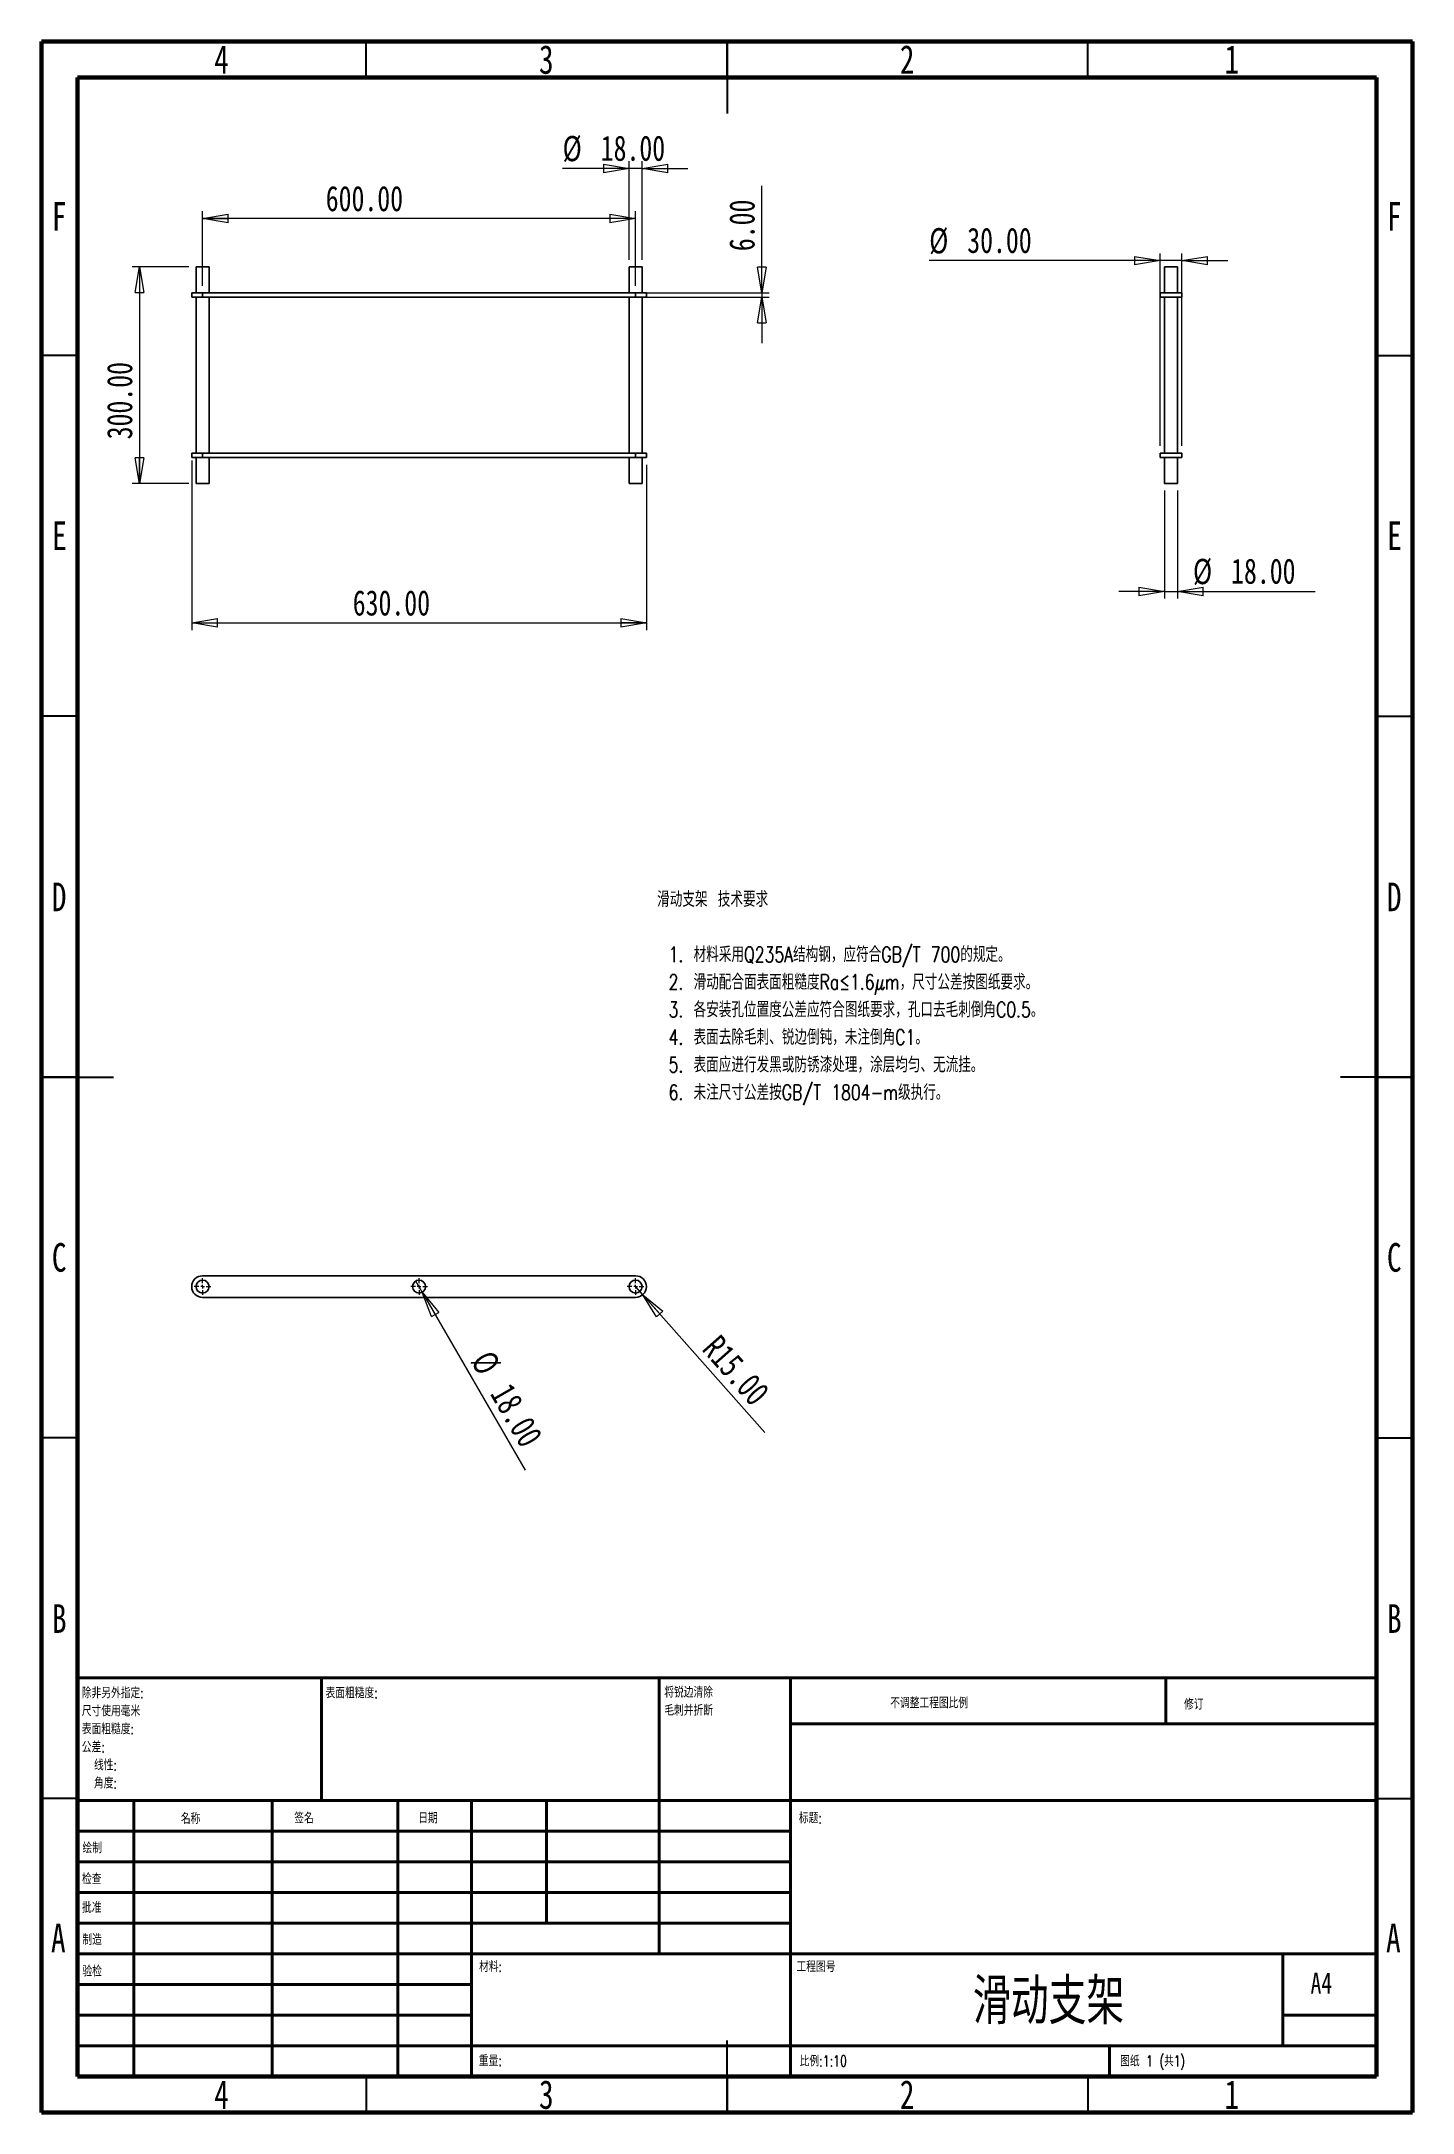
# Model space of a CAD drawing. Header units: millimetres. Extents: x 15 to 205, y 5 to 292.
import ezdxf

# ---------------------------------------------------------------- set-up
doc = ezdxf.new("R2010")
doc.units = ezdxf.units.MM
doc.styles.add('SLDTEXTSTYLE0', font='TXT', dxfattribs={"width": 0.75, "bigfont": 'bigfont'})
doc.styles.add('SLDTEXTSTYLE1', font='TXT', dxfattribs={"width": 0.75})
doc.styles.add('SLDTEXTSTYLE2', font='TXT', dxfattribs={"width": 0.694444, "bigfont": 'bigfont'})
doc.dimstyles.new('SLDDIMSTYLE0', dxfattribs={"dimtxt": 3.5, "dimasz": 3.556, "dimexe": 0, "dimexo": 0.0625, "dimgap": 0.875, "dimtad": 1, "dimlfac": 10, "dimrnd": 1e-09, "dimzin": 4, "dimdsep": 46, "dimtxsty": 'SLDTEXTSTYLE1', "dimblk1": 'CLOSED', "dimblk2": 'CLOSED', "dimsah": 1, "dimcen": 0.09, "dimadec": 0, "dimazin": 1, "dimtfac": 1, "dimtofl": 0, "dimtmove": 0, "dimatfit": 3, "dimldrblk": 'CLOSED', "dimfxl": 1, "dimfrac": 2, "dimtolj": 1, "dimtzin": 12, "dimarcsym": 0})
doc.dimstyles.new('SLDDIMSTYLE1', dxfattribs={"dimtxt": 3.5, "dimasz": 3.556, "dimexe": 0, "dimexo": 0.0625, "dimgap": 0.875, "dimtad": 1, "dimlfac": 10, "dimrnd": 1e-09, "dimzin": 4, "dimdsep": 46, "dimtxsty": 'SLDTEXTSTYLE1', "dimblk1": 'CLOSED', "dimblk2": 'CLOSED', "dimsah": 1, "dimcen": 0.09, "dimadec": 0, "dimazin": 1, "dimtfac": 1, "dimtmove": 0, "dimatfit": 0, "dimldrblk": 'CLOSED', "dimfxl": 1, "dimfrac": 2, "dimtolj": 1, "dimtzin": 12, "dimarcsym": 0})
doc.dimstyles.new('SLDDIMSTYLE2', dxfattribs={"dimtxt": 3.5, "dimasz": 3.556, "dimexe": 0, "dimexo": 0.0625, "dimgap": 0.875, "dimtad": 1, "dimlfac": 10, "dimrnd": 1e-09, "dimzin": 4, "dimdsep": 46, "dimtxsty": 'SLDTEXTSTYLE1', "dimblk1": 'NONE', "dimblk2": 'CLOSED', "dimsah": 1, "dimcen": 0, "dimadec": 0, "dimazin": 1, "dimtfac": 1, "dimtmove": 0, "dimatfit": 3, "dimldrblk": 'NONE', "dimfxl": 1, "dimfrac": 2, "dimtolj": 1, "dimtzin": 12, "dimarcsym": 0})
doc.dimstyles.new('SLDDIMSTYLE3', dxfattribs={"dimtxt": 3.5, "dimasz": 3.556, "dimexe": 0, "dimexo": 0.0625, "dimgap": 0.875, "dimtad": 1, "dimlfac": 10, "dimrnd": 1e-09, "dimzin": 4, "dimdsep": 46, "dimtxsty": 'SLDTEXTSTYLE1', "dimblk1": 'CLOSED', "dimblk2": 'CLOSED', "dimsah": 1, "dimcen": 0, "dimadec": 0, "dimazin": 1, "dimtfac": 1, "dimtofl": 0, "dimtmove": 0, "dimatfit": 3, "dimldrblk": 'CLOSED', "dimfxl": 1, "dimfrac": 2, "dimtolj": 1, "dimtzin": 12, "dimarcsym": 0})

# ---------------------------------------------------------------- blocks, each defined once
blk = doc.blocks.new('SW_NOTE_0')
at = {"color": 0, "linetype": 'Continuous', "lineweight": 0, "attachment_point": 1, "style": 'SLDTEXTSTYLE0'}
for s, insert, char_height in [('滑动支架 技术要求', (0, 2.73), 2.117), ('1. 材料采用Q235A结构钢，应符合GB/T 700的规定。', (1.59, -4.92), 2.1167), ('2. 滑动配合面表面粗糙度Ra≤1.6μm，尺寸公差按图纸要求。', (1.59, -8.74), 2.1167), ('3. 各安装孔位置度公差应符合图纸要求，孔口去毛刺倒角C0.5。', (1.59, -12.56), 2.1167), ('4. 表面去除毛刺、锐边倒钝，未注倒角C1。', (1.59, -16.38), 2.1167), ('5. 表面应进行发黑或防锈漆处理，涂层均匀、无流挂。', (1.59, -20.2), 2.1167), ('6. 未注尺寸公差按GB/T 1804-m级执行。', (1.59, -24.03), 2.1167)]:
    blk.add_mtext(s, dxfattribs=dict(at, insert=insert, char_height=char_height))
blk = doc.blocks.new('SW_NOTE_0_1')
at = {"color": 0, "linetype": 'Continuous', "lineweight": 0, "char_height": 1.5, "attachment_point": 1, "style": 'SLDTEXTSTYLE0'}
for s, insert in [('除非另外指定:', (0, 1.93)), ('尺寸使用毫米', (0, -0.57)), ('表面粗糙度:', (0, -3.07)), ('公差:', (0, -5.57)), ('线性:', (1.69, -8.07)), ('角度:', (1.69, -10.57))]:
    blk.add_mtext(s, dxfattribs=dict(at, insert=insert))
blk = doc.blocks.new('SW_NOTE_0_2')
at = {"color": 0, "linetype": 'Continuous', "lineweight": 0, "char_height": 1.5, "attachment_point": 1, "style": 'SLDTEXTSTYLE0'}
for s, insert in [('将锐边清除', (0, 1.93)), ('毛刺并折断', (0, -0.57))]:
    blk.add_mtext(s, dxfattribs=dict(at, insert=insert))
blk = doc.blocks.new('_Closed')
at = {"color": 0, "linetype": 'ByBlock', "lineweight": -2}
for p, q in [((-1, 0.166667), (0, 0)), ((-1, 0.166667), (-1, -0.166667)), ((0, 0), (-1, -0.166667)), ((0, 0), (-1, 0))]:
    blk.add_line(p, q, dxfattribs=at)
blk = doc.blocks.new('_D')
at = {"color": 7, "linetype": 'Continuous', "lineweight": 0, "transparency": 16777216}
for p, q in [((35.83, 233.95), (35.83, 210.44)), ((98.83, 233.35), (98.83, 210.44)), ((35.83, 211.44), (98.83, 211.44))]:
    blk.add_line(p, q, dxfattribs=at)
at = {"color": 7, "linetype": 'Continuous', "lineweight": 18, "transparency": 16777216, "xscale": 3.556, "yscale": 3.556, "rotation": 180.0000000000004}
blk.add_blockref('_Closed', (35.83, 211.44, -3.28), dxfattribs=at)
at = {"color": 7, "linetype": 'Continuous', "lineweight": 18, "transparency": 16777216, "xscale": 3.556, "yscale": 3.556}
blk.add_blockref('_Closed', (98.83, 211.44, -3.28), dxfattribs=at)
at = {"color": 7, "linetype": 'Continuous', "lineweight": 18, "transparency": 16777216, "insert": (58.14, 215.95), "char_height": 3.5, "attachment_point": 1, "style": 'SLDTEXTSTYLE1'}
blk.add_mtext('630.00', dxfattribs=at)
blk = doc.blocks.new('_D_1')
at = {"color": 7, "linetype": 'Continuous', "lineweight": 0, "transparency": 16777216}
for p, q in [((35.43, 260.75), (27.59, 260.75)), ((28.59, 260.75), (28.59, 230.75)), ((35.43, 230.75), (27.59, 230.75))]:
    blk.add_line(p, q, dxfattribs=at)
at = {"color": 7, "linetype": 'Continuous', "lineweight": 18, "transparency": 16777216, "xscale": 3.556, "yscale": 3.556}
for p, rotation in [((28.59, 260.75, -3.28), 90.0000000000004), ((28.59, 230.75, -3.28), 270.0000000000004)]:
    blk.add_blockref('_Closed', p, dxfattribs=dict(at, rotation=rotation))
at = {"color": 7, "linetype": 'Continuous', "lineweight": 18, "transparency": 16777216, "insert": (24.08, 236.86), "char_height": 3.5, "attachment_point": 1, "rotation": 90, "style": 'SLDTEXTSTYLE1'}
blk.add_mtext('300.00', dxfattribs=at)
blk = doc.blocks.new('_D_2')
at = {"color": 7, "linetype": 'Continuous', "lineweight": 0, "transparency": 16777216}
for p, q in [((96.43, 274.4), (87.22, 274.4)), ((96.43, 261.75), (96.43, 275.4)), ((98.23, 274.4), (96.43, 274.4)), ((98.23, 261.75), (98.23, 275.4)), ((98.23, 274.4), (104.58, 274.4))]:
    blk.add_line(p, q, dxfattribs=at)
at = {"color": 7, "linetype": 'Continuous', "lineweight": 18, "transparency": 16777216, "xscale": 3.556, "yscale": 3.556}
blk.add_blockref('_Closed', (96.43, 274.4, -3.28), dxfattribs=at)
at = {"color": 7, "linetype": 'Continuous', "lineweight": 18, "transparency": 16777216, "xscale": 3.556, "yscale": 3.556, "rotation": 180.0000000000004}
blk.add_blockref('_Closed', (98.23, 274.4, -3.28), dxfattribs=at)
at = {"color": 7, "linetype": 'Continuous', "lineweight": 18, "transparency": 16777216, "char_height": 3.5, "attachment_point": 1, "style": 'SLDTEXTSTYLE1'}
for s, insert in [('%%c', (87.22, 278.91)), ('18.00', (92.5, 278.96))]:
    blk.add_mtext(s, dxfattribs=dict(at, insert=insert))
blk = doc.blocks.new('_D_3')
at = {"color": 7, "linetype": 'Continuous', "lineweight": 0, "transparency": 16777216}
for p, q in [((114.83, 257.15), (114.83, 271.99)), ((98.33, 257.15), (115.83, 257.15)), ((98.33, 256.55), (115.83, 256.55)), ((114.83, 257.15), (114.83, 256.55)), ((114.83, 256.55), (114.83, 250.2))]:
    blk.add_line(p, q, dxfattribs=at)
at = {"color": 7, "linetype": 'Continuous', "lineweight": 18, "transparency": 16777216, "xscale": 3.556, "yscale": 3.556}
for p, rotation in [((114.83, 257.15, -3.28), 270.0000000000004), ((114.83, 256.55, -3.28), 90.0000000000004)]:
    blk.add_blockref('_Closed', p, dxfattribs=dict(at, rotation=rotation))
at = {"color": 7, "linetype": 'Continuous', "lineweight": 18, "transparency": 16777216, "insert": (110.32, 262.94), "char_height": 3.5, "attachment_point": 1, "rotation": 90, "style": 'SLDTEXTSTYLE1'}
blk.add_mtext('6.00', dxfattribs=at)
blk = doc.blocks.new('_D_4')
at = {"color": 7, "linetype": 'Continuous', "lineweight": 0, "transparency": 16777216}
for p, q in [((37.33, 258.15), (37.33, 268.47)), ((97.33, 267.47), (37.33, 267.47)), ((97.33, 258.15), (97.33, 268.47))]:
    blk.add_line(p, q, dxfattribs=at)
at = {"color": 7, "linetype": 'Continuous', "lineweight": 18, "transparency": 16777216, "xscale": 3.556, "yscale": 3.556, "rotation": 180.0000000000004}
blk.add_blockref('_Closed', (37.33, 267.47, -3.28), dxfattribs=at)
at = {"color": 7, "linetype": 'Continuous', "lineweight": 18, "transparency": 16777216, "xscale": 3.556, "yscale": 3.556}
blk.add_blockref('_Closed', (97.33, 267.47, -3.28), dxfattribs=at)
at = {"color": 7, "linetype": 'Continuous', "lineweight": 18, "transparency": 16777216, "insert": (54.4, 271.98), "char_height": 3.5, "attachment_point": 1, "style": 'SLDTEXTSTYLE1'}
blk.add_mtext('600.00', dxfattribs=at)
blk = doc.blocks.new('_D_5')
at = {"color": 7, "linetype": 'Continuous', "lineweight": 0, "transparency": 16777216}
for q in [(66.88, 120.23), (82.01, 94.02)]:
    blk.add_line((67.78, 118.67), q, dxfattribs=at)
at = {"color": 7, "linetype": 'Continuous', "lineweight": 18, "transparency": 16777216, "xscale": 3.556, "yscale": 3.556, "rotation": 120.0000000000005}
blk.add_blockref('_Closed', (67.78, 118.67), dxfattribs=at)
at = {"color": 7, "linetype": 'Continuous', "lineweight": 18, "transparency": 16777216, "char_height": 3.5, "attachment_point": 1, "rotation": 300, "style": 'SLDTEXTSTYLE1'}
for s, insert in [('%%c', (77.44, 110.92)), ('18.00', (80.13, 106.37))]:
    blk.add_mtext(s, dxfattribs=dict(at, insert=insert))
blk = doc.blocks.new('_None')
blk = doc.blocks.new('_D_6')
at = {"color": 7, "linetype": 'Continuous', "lineweight": 0, "transparency": 16777216}
for q in [(97.33, 119.45), (115.26, 99.22)]:
    blk.add_line((98.32, 118.33), q, dxfattribs=at)
at = {"color": 7, "linetype": 'Continuous', "lineweight": 18, "transparency": 16777216, "xscale": 3.556, "yscale": 3.556, "rotation": 131.5462506518598}
blk.add_blockref('_Closed', (98.32, 118.33), dxfattribs=at)
at = {"color": 7, "linetype": 'Continuous', "lineweight": 18, "transparency": 16777216, "insert": (109.02, 113.03), "char_height": 3.5, "attachment_point": 1, "rotation": 311.5463, "style": 'SLDTEXTSTYLE1'}
blk.add_mtext('R15.00', dxfattribs=at)
blk = doc.blocks.new('SW_CENTERMARKSYMBOL_0')
at = {"color": 0, "linetype": 'Continuous', "lineweight": 18}
for p, q in [((-0.5, 0), (-1.15, 0)), ((0, 0), (-0.25, 0)), ((0, 0.5), (0, 1.15)), ((0, 0), (0, 0.25)), ((0, 0), (0, -0.25)), ((0, 0), (0.25, 0)), ((0.5, 0), (1.15, 0)), ((0, -0.5), (0, -1.15))]:
    blk.add_line(p, q, dxfattribs=at)
blk = doc.blocks.new('SW_CENTERMARKSYMBOL_1')
at = {"color": 0, "linetype": 'Continuous', "lineweight": 18}
for p, q in [((-0.5, 0), (-1.15, 0)), ((0, 0), (-0.25, 0)), ((0, 0.5), (0, 1.15)), ((0, 0), (0, 0.25)), ((0, 0), (0, -0.25)), ((0, 0), (0.25, 0)), ((0.5, 0), (1.15, 0)), ((0, -0.5), (0, -1.15))]:
    blk.add_line(p, q, dxfattribs=at)
blk = doc.blocks.new('SW_CENTERMARKSYMBOL_2')
at = {"color": 0, "linetype": 'Continuous', "lineweight": 18}
for p, q in [((-0.5, 0), (-1.15, 0)), ((0, 0), (-0.25, 0)), ((0, 0.5), (0, 1.15)), ((0, 0), (0, 0.25)), ((0, 0), (0, -0.25)), ((0, 0), (0.25, 0)), ((0.5, 0), (1.15, 0)), ((0, -0.5), (0, -1.15))]:
    blk.add_line(p, q, dxfattribs=at)
blk = doc.blocks.new('_D_7')
at = {"color": 7, "linetype": 'Continuous', "lineweight": 0, "transparency": 16777216}
for p, q in [((170.64, 229.75), (170.64, 214.79)), ((172.44, 229.75), (172.44, 214.79)), ((170.64, 215.79), (164.29, 215.79)), ((170.64, 215.79), (172.44, 215.79)), ((172.44, 215.79), (191.49, 215.79))]:
    blk.add_line(p, q, dxfattribs=at)
at = {"color": 7, "linetype": 'Continuous', "lineweight": 18, "transparency": 16777216, "xscale": 3.556, "yscale": 3.556}
blk.add_blockref('_Closed', (170.64, 215.79, -29.5), dxfattribs=at)
at = {"color": 7, "linetype": 'Continuous', "lineweight": 18, "transparency": 16777216, "xscale": 3.556, "yscale": 3.556, "rotation": 180.0000000000004}
blk.add_blockref('_Closed', (172.44, 215.79, -29.5), dxfattribs=at)
at = {"color": 7, "linetype": 'Continuous', "lineweight": 18, "transparency": 16777216, "char_height": 3.5, "attachment_point": 1, "style": 'SLDTEXTSTYLE1'}
for s, insert in [('%%c', (174.57, 220.3)), ('18.00', (179.85, 220.35))]:
    blk.add_mtext(s, dxfattribs=dict(at, insert=insert))
blk = doc.blocks.new('_D_8')
at = {"color": 7, "linetype": 'Continuous', "lineweight": 0, "transparency": 16777216}
for p, q in [((170.04, 261.62), (138.02, 261.62)), ((170.04, 235.95), (170.04, 262.62)), ((173.04, 261.62), (170.04, 261.62)), ((173.04, 235.95), (173.04, 262.62)), ((173.04, 261.62), (179.39, 261.62))]:
    blk.add_line(p, q, dxfattribs=at)
at = {"color": 7, "linetype": 'Continuous', "lineweight": 18, "transparency": 16777216, "xscale": 3.556, "yscale": 3.556}
blk.add_blockref('_Closed', (170.04, 261.62, -29.5), dxfattribs=at)
at = {"color": 7, "linetype": 'Continuous', "lineweight": 18, "transparency": 16777216, "xscale": 3.556, "yscale": 3.556, "rotation": 180.0000000000004}
blk.add_blockref('_Closed', (173.04, 261.62, -29.5), dxfattribs=at)
at = {"color": 7, "linetype": 'Continuous', "lineweight": 18, "transparency": 16777216, "char_height": 3.5, "attachment_point": 1, "style": 'SLDTEXTSTYLE1'}
for s, insert in [('%%c', (138.02, 266.13)), ('30.00', (143.29, 266.19))]:
    blk.add_mtext(s, dxfattribs=dict(at, insert=insert))

msp = doc.modelspace()

# ---------------------------------------------------------------- linework, layer by layer
at = {"color": 7, "linetype": 'Continuous', "lineweight": 70}
for p, q in [((15, 5), (15, 292)), ((15, 292), (205, 292)), ((205, 292), (205, 5)), ((20, 10), (20, 287)), ((20, 287), (200, 287)), ((200, 287), (200, 10)), ((200, 10), (20, 10)), ((205, 5), (15, 5))]:
    msp.add_line(p, q, dxfattribs=at)
at = {"color": 7, "linetype": 'Continuous', "lineweight": 35}
for p, q in [((60, 287), (60, 292)), ((110, 292), (110, 282)), ((110, 287), (110, 292)), ((160, 287), (160, 292)), ((20, 248.5), (15, 248.5)), ((200, 248.5), (205, 248.5)), ((20, 198.5), (15, 198.5)), ((200, 198.5), (205, 198.5)), ((15, 148.5), (25, 148.5)), ((20, 148.5), (15, 148.5)), ((205, 148.5), (195, 148.5)), ((200, 148.5), (205, 148.5)), ((20, 98.5), (15, 98.5)), ((200, 98.5), (205, 98.5)), ((20, 48.5), (15, 48.5)), ((200, 48.5), (205, 48.5)), ((110, 5), (110, 15)), ((60, 10), (60, 5)), ((110, 10), (110, 5)), ((160, 10), (160, 5))]:
    msp.add_line(p, q, dxfattribs=at)
at = {"color": 7, "linetype": 'Continuous', "lineweight": 25}
for p, q in [((36.429, 260.7483), (36.429, 257.1483)), ((38.229, 260.7483), (36.429, 260.7483)), ((38.229, 257.1483), (38.229, 260.7483)), ((96.429, 260.7483), (96.429, 257.1483)), ((98.229, 260.7483), (96.429, 260.7483)), ((98.229, 257.1483), (98.229, 260.7483)), ((170.643, 260.7483), (170.643, 257.1483)), ((171.543, 260.7483), (170.643, 260.7483)), ((172.443, 260.7483), (171.543, 260.7483)), ((172.443, 257.1483), (172.443, 260.7483)), ((35.829, 257.1483), (35.829, 256.5483)), ((37.329, 257.1483), (35.829, 257.1483)), ((37.329, 256.5483), (35.829, 256.5483)), ((36.429, 256.5483), (36.429, 234.9483)), ((37.329, 257.1483), (37.329, 256.5483)), ((97.329, 257.1483), (37.329, 257.1483)), ((97.329, 256.5483), (37.329, 256.5483)), ((38.229, 234.9483), (38.229, 256.5483)), ((96.429, 256.5483), (96.429, 234.9483)), ((97.329, 257.1483), (97.329, 256.5483)), ((98.829, 257.1483), (97.329, 257.1483)), ((98.829, 256.5483), (97.329, 256.5483)), ((98.229, 234.9483), (98.229, 256.5483)), ((98.829, 256.5483), (98.829, 257.1483)), ((170.043, 257.1483), (170.043, 256.5483)), ((173.043, 257.1483), (170.043, 257.1483)), ((173.043, 256.5483), (170.043, 256.5483)), ((170.643, 256.5483), (170.643, 234.9483)), ((172.443, 234.9483), (172.443, 256.5483)), ((173.043, 257.1483), (173.043, 256.5483)), ((35.829, 234.9483), (35.829, 234.3483)), ((37.329, 234.9483), (35.829, 234.9483)), ((37.329, 234.3483), (35.829, 234.3483)), ((36.429, 234.3483), (36.429, 230.7483)), ((37.329, 234.3483), (37.329, 234.9483)), ((97.329, 234.9483), (37.329, 234.9483)), ((97.329, 234.3483), (37.329, 234.3483)), ((38.229, 230.7483), (38.229, 234.3483)), ((96.429, 234.3483), (96.429, 230.7483)), ((97.329, 234.3483), (97.329, 234.9483)), ((98.829, 234.9483), (97.329, 234.9483)), ((98.829, 234.3483), (97.329, 234.3483)), ((98.229, 230.7483), (98.229, 234.3483)), ((98.829, 234.3483), (98.829, 234.9483)), ((170.043, 234.3483), (170.043, 234.9483)), ((173.043, 234.9483), (170.043, 234.9483)), ((173.043, 234.3483), (170.043, 234.3483)), ((170.643, 234.3483), (170.643, 230.7483)), ((172.443, 230.7483), (172.443, 234.3483)), ((173.043, 234.3483), (173.043, 234.9483)), ((38.229, 230.7483), (36.429, 230.7483)), ((98.229, 230.7483), (96.429, 230.7483)), ((171.543, 230.7483), (170.643, 230.7483)), ((172.443, 230.7483), (171.543, 230.7483)), ((97.329, 120.9536), (37.329, 120.9536)), ((37.329, 117.9536), (97.329, 117.9536))]:
    msp.add_line(p, q, dxfattribs=at)
at = {"color": 7, "linetype": 'Continuous', "lineweight": 50}
for p, q in [((20, 65.25), (200, 65.25)), ((20, 65.25), (20, 10)), ((53.8, 48.25), (53.8, 65.25)), ((100.6, 65.25), (100.6, 27)), ((118.8, 65.25), (118.8, 10)), ((170.8, 58.875), (170.8, 65.25)), ((200, 58.875), (118.8, 58.875)), ((200, 48.25), (20, 48.25)), ((27.8, 48.25), (27.8, 10)), ((46.991, 48.25), (46.991, 10)), ((64.3989, 48.25), (64.3989, 10)), ((74.6, 10), (74.6, 48.25)), ((85, 31.25), (85, 48.25)), ((118.8, 44), (20, 44)), ((118.8, 39.75), (20, 39.75)), ((118.8, 35.5), (20, 35.5)), ((118.8, 31.25), (20, 31.25)), ((74.6, 27), (20, 27)), ((74.6, 27), (200, 27)), ((187, 14.25), (187, 27)), ((74.6, 22.7499), (20, 22.7499)), ((74.6, 18.5), (20, 18.5)), ((200, 18.5), (187, 18.5)), ((20, 14.25), (200, 14.25)), ((163, 10), (163, 14.25))]:
    msp.add_line(p, q, dxfattribs=at)
at = {"color": 7, "linetype": 'Continuous', "lineweight": 25}
for centre in [(37.329, 119.4536), (67.329, 119.4536), (97.329, 119.4536)]:
    msp.add_circle(centre, 0.9, dxfattribs=at)
for centre, start, end in [((37.329, 119.4536), 90, 270), ((97.329, 119.4536), 270, 90)]:
    msp.add_arc(centre, 1.5, start, end, dxfattribs=at)

# ---------------------------------------------------------------- block references
at = {"color": 7, "linetype": 'Continuous', "lineweight": 0}
for name, p in [('SW_NOTE_0', (100.3218, 171.4606)), ('SW_CENTERMARKSYMBOL_2', (37.329, 119.4536)), ('SW_CENTERMARKSYMBOL_0', (67.329, 119.4536)), ('SW_CENTERMARKSYMBOL_1', (97.329, 119.4536)), ('SW_NOTE_0_1', (20.5937, 61.9874)), ('SW_NOTE_0_2', (101.3092, 62.0695))]:
    msp.add_blockref(name, p, dxfattribs=at)

# ---------------------------------------------------------------- texts
for s, insert, char_height, attachment_point, style in [('4', (39.96, 291.4855), 3.9687, 2, 'SLDTEXTSTYLE1'), ('3', (84.96, 291.4855), 3.9687, 2, 'SLDTEXTSTYLE1'), ('2', (134.96, 291.4855), 3.9687, 2, 'SLDTEXTSTYLE1'), ('1', (179.96, 291.4855), 3.9687, 2, 'SLDTEXTSTYLE1'), ('F', (17.4577, 269.7355), 3.9687, 2, 'SLDTEXTSTYLE1'), ('F', (202.4577, 269.7355), 3.9687, 2, 'SLDTEXTSTYLE1'), ('E', (17.5078, 225.4855), 3.9687, 2, 'SLDTEXTSTYLE1'), ('E', (202.5078, 225.4855), 3.9687, 2, 'SLDTEXTSTYLE1'), ('D', (17.4527, 175.441), 3.9687, 2, 'SLDTEXTSTYLE1'), ('D', (202.4527, 175.441), 3.9687, 2, 'SLDTEXTSTYLE1'), ('C', (17.4587, 125.4855), 3.9687, 2, 'SLDTEXTSTYLE1'), ('C', (202.4587, 125.4855), 3.9687, 2, 'SLDTEXTSTYLE1'), ('B', (17.4706, 75.441), 3.9687, 2, 'SLDTEXTSTYLE1'), ('B', (202.4706, 75.441), 3.9687, 2, 'SLDTEXTSTYLE1'), ('表面粗糙度:', (54.3713, 63.9193), 1.5, 1, 'SLDTEXTSTYLE0'), ('不调整工程图比例', (132.6146, 62.533), 1.5, 1, 'SLDTEXTSTYLE0'), ('修订', (173.3276, 62.3349), 1.5, 1, 'SLDTEXTSTYLE0'), ('名称', (34.3222, 46.5015), 1.5, 1, 'SLDTEXTSTYLE0'), ('签名', (50.0336, 46.5618), 1.5, 1, 'SLDTEXTSTYLE0'), ('日期', (67.2147, 46.5762), 1.5, 1, 'SLDTEXTSTYLE0'), ('标题:', (119.9562, 46.5762), 1.5, 1, 'SLDTEXTSTYLE0'), ('绘制', (20.6847, 42.4297), 1.5, 1, 'SLDTEXTSTYLE0'), ('检查', (20.6236, 38.1544), 1.5, 1, 'SLDTEXTSTYLE0'), ('批准', (20.6216, 34.1768), 1.5, 1, 'SLDTEXTSTYLE0'), ('A', (17.3397, 31.191), 3.9687, 2, 'SLDTEXTSTYLE1'), ('制造', (20.6822, 29.7337), 1.5, 1, 'SLDTEXTSTYLE0'), ('A', (202.3397, 31.191), 3.9687, 2, 'SLDTEXTSTYLE1'), ('材料:', (75.6459, 25.9861), 1.5, 1, 'SLDTEXTSTYLE0'), ('工程图号', (119.6287, 25.9861), 1.5, 1, 'SLDTEXTSTYLE0'), ('验检', (20.6769, 25.3496), 1.5, 1, 'SLDTEXTSTYLE0'), ('滑动支架', (154.566, 23.6069), 6.35, 2, 'SLDTEXTSTYLE0'), ('A4', (190.8712, 24.4064), 2.91042, 1, 'SLDTEXTSTYLE1'), ('重量:', (75.6178, 12.9493), 1.4986, 1, 'SLDTEXTSTYLE0'), ('比例:1:10', (120.074, 12.9001), 1.5, 1, 'SLDTEXTSTYLE0'), ('图纸 1 (共1)', (164.4783, 12.9001), 1.5, 1, 'SLDTEXTSTYLE2'), ('4', (39.96, 9.4855), 3.9687, 2, 'SLDTEXTSTYLE1'), ('3', (84.96, 9.4855), 3.9687, 2, 'SLDTEXTSTYLE1'), ('2', (134.96, 9.4855), 3.9687, 2, 'SLDTEXTSTYLE1'), ('1', (179.96, 9.4855), 3.9687, 2, 'SLDTEXTSTYLE1')]:
    msp.add_mtext(s, dxfattribs=dict(at, insert=insert, char_height=char_height, attachment_point=attachment_point, style=style))

# ---------------------------------------------------------------- dimensions: what is measured, and where the dimension line sits
at = {"color": 7, "linetype": 'Continuous', "lineweight": 18}
for base, p1, p2, picture, middle in [((96.429, 274.3963), (98.229, 260.7483), (96.429, 260.7483), '_D_2', (95.6746, 274.3963)), ((170.043, 261.6203), (173.043, 234.9483), (170.043, 234.9483), '_D_8', (146.4743, 261.6203)), ((172.443, 215.7885), (170.643, 230.7483), (172.443, 230.7483), '_D_7', (183.0306, 215.7885))]:
    dim = msp.add_linear_dim(base=base, p1=p1, p2=p2, text='%%c<>', dimstyle='SLDDIMSTYLE1', dxfattribs=at)
    dim.commit()
    dim.dimension.update_dxf_attribs({"geometry": picture, "text_midpoint": middle, "dimtype": 160})
for base, p1, p2, picture, middle in [((37.329, 267.4671), (97.329, 257.1483), (37.329, 257.1483), '_D_4', (61.5098, 267.4671)), ((98.829, 211.4381), (35.829, 234.9483), (98.829, 234.3483), '_D', (65.2494, 211.4381))]:
    dim = msp.add_linear_dim(base=base, p1=p1, p2=p2, dimstyle='SLDDIMSTYLE0', dxfattribs=at)
    dim.commit()
    dim.dimension.update_dxf_attribs({"geometry": picture, "text_midpoint": middle, "dimtype": 160})
for base, p1, p2, dimstyle, picture, middle in [((114.829, 256.5483), (97.329, 257.1483), (97.329, 256.5483), 'SLDDIMSTYLE1', '_D_3', (114.829, 267.4671)), ((28.5925, 230.7483), (36.429, 260.7483), (36.429, 230.7483), 'SLDDIMSTYLE0', '_D_1', (28.5925, 243.9711))]:
    dim = msp.add_linear_dim(base=base, p1=p1, p2=p2, angle=90, dimstyle=dimstyle, dxfattribs=at)
    dim.commit()
    dim.dimension.update_dxf_attribs({"geometry": picture, "text_midpoint": middle, "dimtype": 160})
dim = msp.add_diameter_dim_2p(p1=(66.879, 120.233), p2=(67.779, 118.6742), dimstyle='SLDDIMSTYLE2', dxfattribs=at)
dim.commit()
dim.dimension.update_dxf_attribs({"geometry": '_D_5', "text_midpoint": (77.8744, 101.1884), "dimtype": 163})
dim = msp.add_radius_dim(center=(97.329, 119.4536), mpoint=(98.3239, 118.331), dimstyle='SLDDIMSTYLE3', dxfattribs=at)
dim.commit()
dim.dimension.update_dxf_attribs({"geometry": '_D_6', "text_midpoint": (110.5844, 104.4955), "dimtype": 164})

doc.saveas('drawing.dxf')
